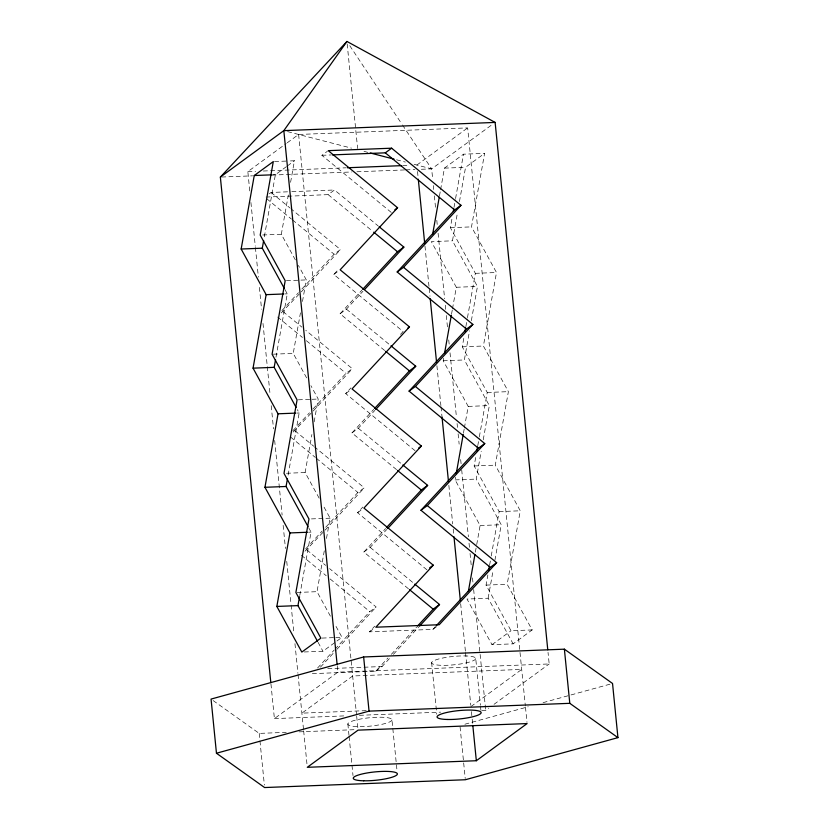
<?xml version="1.0" encoding="UTF-8"?>
<svg xmlns="http://www.w3.org/2000/svg" width="829" height="829" viewBox="0 0 829 829"><rect width="100%" height="100%" fill="white"/><g stroke="black" fill="none" stroke-linecap="round" stroke-linejoin="round"><path stroke-width="0.62" stroke-dasharray="4.14 3.11" d="M264.327 236.793L275.383 174.701L286.409 166.639M295.352 259.871L281.332 234.265L288.326 194.981M290.585 182.307L294.43 160.764L288.212 161.013M275.984 357.206L287.28 293.839L284.844 289.383M306.626 377.889L293.228 353.403L300.45 312.854M302.481 301.445L306.315 279.901L298.399 265.435M288.109 475.069L299.165 412.977L297.342 409.64M319.134 498.146L305.113 472.54L311.891 434.52M314.15 421.847L318.212 399.039L310.896 385.682M299.766 595.471L311.062 532.114L308.626 527.658M330.408 616.165L317.01 591.678L324.46 549.855M326.491 538.456L330.097 518.177L323.393 505.928M439.463 196.007L440.365 190.939M440.593 189.675L444.427 168.132L463.473 154.194L484.602 153.375L471.504 226.877L496.488 272.513L483.4 346.014L508.384 391.651L495.286 465.152L520.27 510.788L507.182 584.29L532.166 629.926L513.13 643.853L491.991 644.672L467.007 599.046L488.136 598.217L513.13 643.853M467.463 317.694L475.359 273.332L450.375 227.695L452.178 217.561M453.991 207.426L455.339 199.82M455.567 198.556L463.473 154.194M471.359 320.668L477.452 286.451L452.468 240.814L457.432 212.929M459.463 201.53L465.556 167.313L484.602 153.375M464.375 427.951L468.209 406.407L443.225 360.77L443.681 358.232M451.577 313.88L452.261 310.077M452.479 308.813L456.323 287.269L431.339 241.633L452.468 240.814M479.349 436.821L487.255 392.469L462.271 346.833L464.074 336.698M465.877 326.564L467.235 318.958M483.245 439.795L489.338 405.578L464.354 359.952L469.546 330.802M476.716 544.549L480.105 525.545L455.121 479.908L455.567 477.369M463.473 433.018L464.147 429.215M491.245 555.958L499.141 511.607L474.157 465.971L475.96 455.836M477.773 445.691L479.121 438.095M494.913 560.207L501.234 524.716L476.25 479.089L481.214 451.204M475.359 552.155L476.488 545.814M532.166 629.926L511.037 630.745L486.053 585.108L487.856 574.974M489.659 564.829L490.343 561.026M488.136 598.217L493.11 570.342M281.891 310.606L298.43 292.741M301.911 288.979L334.118 254.213L340.47 249.56L290.938 208.773M281.207 312.927L300.43 292.803M301.3 291.86L340.47 249.56M400.521 334.367L403.132 331.538L333.797 274.44L339.02 268.803M384.635 350.491L340.066 313.776L361.827 290.274M340.066 313.776L346.408 309.134L362.947 291.269M292.917 430.676L309.455 412.821M312.937 409.06L346.014 373.34L352.356 368.698L305.797 330.356M293.103 432.054L312.315 411.93M313.186 410.997L352.356 368.698M415.028 450.675L345.683 393.578L350.905 387.931M396.531 469.618L351.952 432.914L373.713 409.412M351.952 432.914L358.304 428.272L374.843 410.407M305.683 548.871L322.212 531.016M325.693 527.254L357.9 492.478L364.252 487.835L314.719 447.049M304.989 551.192L324.212 531.068M325.082 530.135L364.252 487.835M426.914 569.813L357.579 512.705L362.801 507.068M408.417 588.756L363.848 552.052L385.609 528.55M363.848 552.052L370.19 547.399L386.728 529.544M317.569 668.008L334.108 650.154M334.978 649.211L369.796 611.615L376.138 606.973L329.59 568.632M320.44 667.127L336.097 650.205M336.968 649.262L376.138 606.973M436.489 626.724L432.862 629.387L369.475 631.843L374.687 626.206M312.346 673.645L375.734 671.189L387.92 658.029M391.402 654.268L416.645 627.014M375.734 671.189L382.086 666.537L389.92 658.081M393.402 654.319L418.645 627.066M432.862 629.387L435.474 626.558M249.767 190.919L247.84 171.624L286.181 143.562M287.217 142.806L298.616 134.464L467.66 127.894L525.348 705.945M287.414 165.904L294.43 160.764M269.311 193.789L271.124 192.463L290.533 191.706M391.236 212.411L321.901 155.303L327.341 151.324M266.078 197.053L328.17 194.639L334.522 189.996L378.107 225.892M416.883 165.054L467.66 127.894M421.36 169.271L431.66 168.878L492.011 124.713M333.797 274.44L339.237 270.461M345.683 393.578L351.123 389.589M357.579 512.705L363.019 508.726M304.305 651.967L322.947 651.242L335.983 641.708M336.978 640.983L341.994 637.314L334.678 623.957M369.475 631.843L374.915 627.864M270.948 683.884L274.409 718.608L337.88 672.164L549.181 663.956L548.031 652.382M491.991 644.672L511.037 630.745M470.934 706.577L521.71 669.417L352.667 675.987L301.891 713.147L366.408 710.64M481.846 710.546L485.711 710.401L488.841 708.121M494.043 704.308L549.181 663.956M464.914 724.225L528.177 706.764M543.068 702.66L610.051 684.163M321.901 155.303L330.958 154.95M274.544 161.541L286.969 161.054M247.84 171.624L255.581 171.323M263.321 171.012L345.911 167.81M402.687 165.603L409.132 165.354M272.896 174.795L275.383 174.701M444.427 168.132L465.556 167.313M221.644 177.033L252.565 175.831M271.902 175.085L351.776 171.976M356.936 171.779L404.604 169.924M405.899 169.872L414.914 169.52M291.829 191.654L334.522 189.996M262.689 234.99L281.332 234.265M450.375 227.695L471.504 226.877M286.43 280.679L306.315 279.901M475.359 273.332L496.488 272.513M284.793 293.932L287.28 293.839M456.323 287.269L477.452 286.451M273.332 354.18L293.228 353.403M462.271 346.833L483.4 346.014M443.225 360.77L464.354 359.952M298.326 399.816L310.751 399.329M311.994 399.277L318.212 399.039M487.255 392.469L508.384 391.651M296.678 413.07L299.165 412.977M468.209 406.407L489.338 405.578M286.471 473.266L305.113 472.54M474.157 465.971L495.286 465.152M455.121 479.908L476.25 479.089M311.455 518.902L330.097 518.177M499.141 511.607L520.27 510.788M308.575 532.208L311.062 532.114M480.105 525.545L501.234 524.716M297.114 592.455L317.01 591.678M486.053 585.108L507.182 584.29M322.108 638.081L334.533 637.605M335.776 637.553L341.994 637.314M327.745 668.651L382.086 666.537M274.409 718.608L346.563 715.81M359.444 715.313L440.624 712.152M213.157 700.578L259.208 733.396L286.233 732.349M299.103 731.852L355.724 729.644M287.59 131.614L351.486 148.132M364.014 151.375L367.765 152.349M396.583 159.8L405.35 162.069M414.127 164.339L431.66 168.878L432.686 179.168M328.17 194.639L372.749 231.353M271.124 192.463L289.953 207.955M266.762 198.732L291.528 219.125M292.513 219.944L334.118 254.213M346.408 309.134L389.993 345.03M283.021 311.6L301.839 327.092M277.663 317.051L302.43 337.455M306.388 340.709L346.014 373.34M358.304 428.272L401.889 464.157M294.917 430.728L313.735 446.23M290.544 437.007L315.31 457.401M316.295 458.219L357.9 492.478M370.19 547.399L413.775 583.295M306.803 549.865L325.621 565.368M301.445 555.326L326.212 575.72M330.17 578.984L369.796 611.615M349.786 45.73L401.754 123.904M402.469 124.972L431.66 168.878M318.077 642.34L322.947 651.242M525.482 707.199L526.985 722.318M433.329 185.592L433.712 189.458M434.355 195.882L435.515 207.457M436.8 220.327L437.308 225.467M438.085 233.187L444.634 298.792M445.277 305.217L445.784 310.367M446.303 315.507L447.712 329.662M448.738 339.952L449.256 345.092M450.023 352.812L456.437 417.122M457.08 423.557L457.473 427.422M458.116 433.847L459.142 444.137M460.675 459.577L461.193 464.717M461.701 469.867L468.385 536.746M469.027 543.182L469.535 548.332M470.053 553.471L471.463 567.627M472.489 577.917L473.007 583.056M473.649 589.492L485.711 710.401M475.742 658.63A22.165 4.197 -5.7 0 1 442.085 665.324A22.165 4.197 -5.7 0 1 443.235 657.925A22.165 4.197 -5.7 0 1 475.742 658.63L480.395 705.23M480.519 706.484L480.893 710.266M417.526 171.479L418.168 177.914M424.966 246.089L429.08 287.248M429.204 288.533L429.971 296.254M436.904 365.713L440.893 405.588M441.018 406.873L442.044 417.163M448.852 485.338L452.696 523.928M453.214 529.068L453.722 534.218M460.665 603.678L465.411 651.262M465.535 652.558L470.799 705.292M471.432 711.614L472.064 717.914M472.188 719.168L472.696 724.204M460.074 726.857L465.224 778.493M431.629 662.62L436.79 714.256M347.185 43.999L357.62 148.484M391.962 719.945A22.165 4.197 -5.7 0 1 358.304 726.639A22.165 4.197 -5.7 0 1 359.454 719.23A22.165 4.197 -5.7 0 1 391.962 719.945L397.112 771.581M298.616 134.464L356.563 715.033M356.688 716.287L358.066 730.142M347.859 723.935L348.988 735.271M349.113 736.525L353.009 775.571M337.237 665.739L337.88 672.164M250.918 202.494L255.28 246.223M255.415 247.508L258.368 277.093M259.394 287.383L261.57 309.248M262.99 323.403L270.171 395.433M271.207 405.723L273.518 428.873M274.668 440.458L282.119 515.058M283.145 525.348L285.456 548.497M286.741 561.368L290.979 603.813M291.103 605.097L293.932 633.397M294.958 643.687L297.912 673.272M298.036 674.557L303.518 729.52M303.652 730.774L307.165 766.037M259.208 733.396L259.84 739.696M259.964 740.95L264.368 785.032"/><path stroke-width="1.24" d="M241.156 249.021L254.254 175.52L273.301 161.593L260.202 235.094L285.186 280.72L272.088 354.232L297.083 399.858L283.984 473.359L308.968 518.995L295.88 592.497L320.864 638.133L301.818 652.071L276.834 606.434L289.932 532.933L264.948 487.297L278.036 413.795L253.052 368.159L266.15 294.658L241.156 249.021L262.296 248.203L284.233 288.274M262.296 248.203L263.643 240.597M296.119 407.412L274.181 367.34L275.539 359.734M308.015 526.55L286.078 486.478L287.425 478.872M317.466 641.231L297.963 605.616L299.549 596.745M432.686 234.027L439.235 197.281M453.308 211.229L453.764 208.69M444.582 353.164L451.349 315.144M464.976 331.631L465.649 327.828M456.251 473.566L463.245 434.282M476.872 450.769L477.545 446.966M468.364 591.44L474.913 554.684M488.53 571.171L489.431 566.103M547.772 649.801L495.131 122.423L346.936 41.45L283.829 130.64L220.359 177.085L270.814 682.599M403.536 267.332L472.872 324.429L466.52 329.082L397.184 271.974L403.536 267.332L460.976 205.302L391.64 148.194L328.253 150.66L397.588 207.758L340.139 269.798L409.485 326.895L352.035 388.925L421.37 446.033L363.921 508.063L433.266 565.171L375.817 627.201L439.204 624.734L496.654 562.704L427.318 505.597L420.966 510.249L490.302 567.347L496.654 562.704M362.698 289.342L397.505 251.747L403.858 247.104L379.091 226.7M364.687 289.394L403.858 247.104M397.184 271.974L454.634 209.944L460.976 205.302M374.584 408.479L409.402 370.884L415.743 366.231L390.987 345.838M375.713 409.474L415.743 366.231M409.08 391.112L415.422 386.469L484.758 443.567L478.416 448.22L409.08 391.112L466.52 329.082M415.422 386.469L472.872 324.429M386.48 527.607L421.298 490.012L427.64 485.369L402.873 464.976M387.599 528.601L427.64 485.369M420.966 510.249L478.416 448.22M427.318 505.597L484.758 443.567M417.515 626.071L433.184 609.149L439.536 604.507L414.769 584.113M419.515 626.123L439.536 604.507M436.344 625.626L490.302 567.347M220.359 177.085L346.936 41.45M332.253 154.899L385.298 152.837L391.64 148.194M394.863 209.747L397.588 207.758M407.671 328.222L409.485 326.895M418.655 448.023L421.37 446.033M429.64 567.824L433.266 565.171M476.333 760.732L527.109 723.572L358.066 730.142L307.29 767.302L476.333 760.732L472.82 725.468M363.641 656.972L211.063 699.085L216.462 753.24L264.617 787.55L465.359 779.747L617.937 737.634L612.538 683.479L564.383 649.169L363.641 656.972L369.05 711.127L216.462 753.24M495.131 122.423L283.829 130.64L337.113 664.443M347.196 167.759L401.391 165.655M254.254 175.52L271.653 174.846M266.15 294.658L283.549 293.984M253.052 368.159L274.181 367.34M278.036 413.795L295.445 413.122M264.948 487.297L286.078 486.478M289.932 532.933L307.331 532.259M276.834 606.434L297.963 605.616M369.05 711.127L569.792 703.324L617.937 737.634M370.273 152.992L394.076 159.147M385.298 152.837L454.634 209.944M373.734 232.161L397.505 251.747M385.63 351.299L409.402 370.884M397.516 470.437L421.298 490.012M409.412 589.574L433.184 609.149M564.383 649.169L569.792 703.324M418.293 179.199L424.707 243.508M430.23 298.823L436.52 361.848M442.044 417.163L448.468 481.473M453.981 536.788L460.406 601.098M363.713 780.794A22.165 4.197 -5.7 0 0 397.371 774.099A22.165 4.197 -5.7 0 0 364.864 773.384A22.165 4.197 -5.7 0 0 363.713 780.794M447.494 719.479A22.165 4.197 -5.7 0 0 481.141 712.785A22.165 4.197 -5.7 0 0 448.634 712.08A22.165 4.197 -5.7 0 0 447.494 719.479"/></g></svg>
